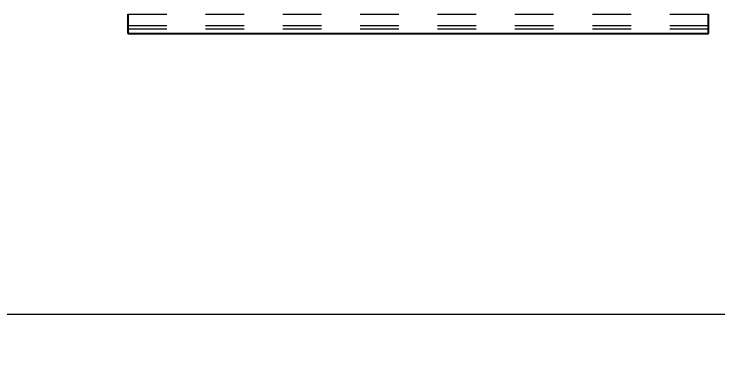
# Model space of a CAD drawing. Header units: metres. Extents: x -355 to 973, y -73 to 238.
# Drawn here: x 696.836 to 698.655, y 121.163 to 122.07 of the extents above; entities that cross this region are included whole.
import ezdxf

# ---------------------------------------------------------------- set-up
doc = ezdxf.new("R2010")
doc.units = ezdxf.units.M
doc.header["$LTSCALE"] = 3
doc.header["$MEASUREMENT"] = 0
doc.linetypes.add('202$0$HIDDEN', pattern=[0.375, 0.25, -0.125])
doc.linetypes.add('ACAD_ISO02W100', pattern=[15, 12, -3])
for name, color, linetype in [('01B', 10, 'Continuous'), ('4', 4, 'ACAD_ISO02W100'), ('5', 2, 'Continuous')]:
    doc.layers.add(name, color=color, linetype=linetype)
doc.layers.add('05', color=21, linetype='Continuous', lineweight=5)
doc.styles.get("Standard").update_dxf_attribs({"font": 'arial.ttf'})
doc.dimstyles.new('ahmad', dxfattribs={"dimtxt": 0.2, "dimasz": 0.1375, "dimexe": 0, "dimexo": 0.0625, "dimgap": 0.09, "dimtad": 0, "dimzin": 0, "dimdsep": 46, "dimtxsty": 'Standard', "dimblk": 'OBLIQUE', "dimcen": 0.09, "dimclrd": 245, "dimclrt": 61, "dimadec": 0, "dimazin": 0, "dimtfac": 1, "dimtofl": 0, "dimtmove": 0, "dimatfit": 3, "dimldrblk": 'OBLIQUE', "dimfxl": 0, "dimfxlon": 1, "dimtolj": 1, "dimtzin": 0, "dimlwd": 13, "dimarcsym": 0})

# ---------------------------------------------------------------- blocks, each defined once
blk = doc.blocks.new('_Oblique')
at = {"color": 0, "linetype": 'ByBlock', "lineweight": -2}
blk.add_line((-0.5, -0.5), (0.5, 0.5), dxfattribs=at)
blk = doc.blocks.new('*D521')
at = {"layer": '4', "color": 245, "lineweight": 13, "transparency": 16777216}
for p, q in [((695.0861, 121.2941), (703.1684, 121.2941)), ((712.0861, 121.2941), (704.0038, 121.2941))]:
    blk.add_line(p, q, dxfattribs=at)
at = {"layer": 'Defpoints', "color": 0, "transparency": 16777216}
for p in [(695.0861, 122.117), (712.0861, 122.117), (695.0861, 121.2941)]:
    blk.add_point(p, dxfattribs=at)
at = {"layer": '4', "color": 245, "lineweight": 13, "transparency": 16777216, "xscale": 0.1375, "yscale": 0.1375, "zscale": 0.1375, "rotation": 180}
blk.add_blockref('_Oblique', (695.0861, 121.2941), dxfattribs=at)
at = {"layer": '4', "color": 245, "lineweight": 13, "transparency": 16777216, "xscale": 0.1375, "yscale": 0.1375, "zscale": 0.1375}
blk.add_blockref('_Oblique', (712.0861, 121.2941), dxfattribs=at)
at = {"layer": '4', "color": 61, "transparency": 16777216, "insert": (703.5861, 121.2941), "char_height": 0.2, "attachment_point": 5}
blk.add_mtext('\\A1;17.00', dxfattribs=at)
blk = doc.blocks.new('ddd')
at = {"layer": '01B', "color": 32}
for p, q in [((1655.7637, 1004.0793), (1655.7637, 1004.0293)), ((1657.2637, 1004.0293), (1657.2637, 1004.0793))]:
    blk.add_line(p, q, dxfattribs=at)
at = {"layer": '5', "color": 32}
blk.add_line((1657.2637, 1004.0793), (1655.7637, 1004.0793), dxfattribs=at)
at = {"layer": '5', "color": 5, "linetype": '202$0$HIDDEN', "lineweight": 5, "ltscale": 0.1}
for p, q in [((1657.2637, 1004.0678), (1655.7637, 1004.0678)), ((1657.2637, 1004.059), (1655.7637, 1004.059)), ((1657.2637, 1004.0293), (1655.7637, 1004.0293))]:
    blk.add_line(p, q, dxfattribs=at)

msp = doc.modelspace()

# ---------------------------------------------------------------- block references
at = {"layer": '05', "rotation": 180}
msp.add_blockref('ddd', (2354.3942, 1126.0995), dxfattribs=at)

# ---------------------------------------------------------------- dimensions: what is measured, and where the dimension line sits
at = {"layer": '4', "color": 0}
dim = msp.add_linear_dim(base=(695.0861, 121.2941), p1=(712.0861, 122.117), p2=(695.0861, 122.117), dimstyle='ahmad', dxfattribs=at)
dim.commit()
dim.dimension.update_dxf_attribs({"geometry": '*D521', "text_midpoint": (703.5861, 121.2941)})

doc.saveas('drawing.dxf')
